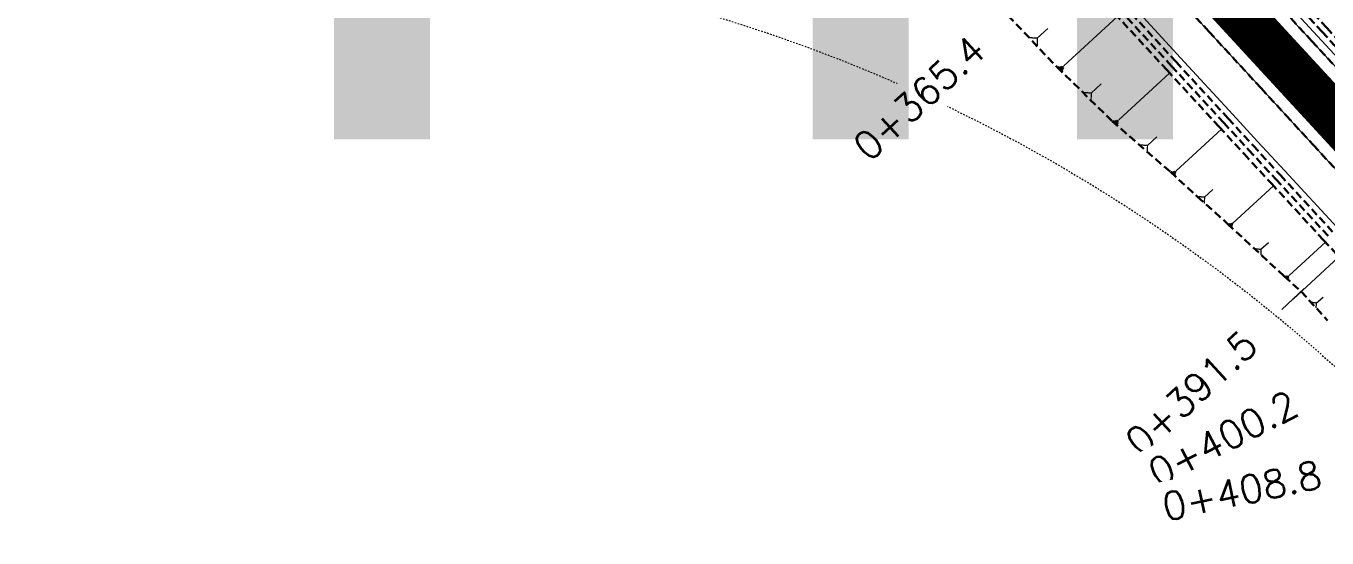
# Model space of a CAD drawing. Header units: metres. Extents: x 544752 to 548977, y 1840603 to 1844608.
# Drawn here: x 547255 to 547339.5, y 1842755.9 to 1842789.2 of the extents above; entities that cross this region are included whole.
import ezdxf

# ---------------------------------------------------------------- set-up
doc = ezdxf.new("R2010")
doc.units = ezdxf.units.M
doc.header["$MEASUREMENT"] = 0
for name, pattern in [('ACAD_ISO02W100', [15, 12, -3]), ('Anordnung Grundriss$0$GESTRICHELT', [0.75, 0.5, -0.25]), ('HIDDEN', [0.375, 0.25, -0.125])]:
    doc.linetypes.add(name, pattern=pattern)
doc.layers.add('C-ROAD', color=7, linetype='Continuous')
for name, color, linetype, lineweight in [('C-ROAD-CORR', 5, 'Continuous', 0), ('C-ROAD-SAMP', 150, 'HIDDEN', 0), ('C-ROAD-SAMP-TEXT', 11, 'Continuous', 0), ('C-TOPO-FEAT', 94, 'Continuous', 5), ('Đường', 5, 'ACAD_ISO02W100', 5)]:
    doc.layers.add(name, color=color, linetype=linetype, lineweight=lineweight)

# ---------------------------------------------------------------- blocks, each defined once
blk = doc.blocks.new('TB')
at = {"layer": 'Defpoints', "color": 5, "linetype": 'Anordnung Grundriss$0$GESTRICHELT', "lineweight": 5, "ltscale": 0.2}
blk.add_circle((-0.4049538253086098, -1.769394799566726e-07), 105.7280000291212, dxfattribs=at)

msp = doc.modelspace()

# ---------------------------------------------------------------- linework, layer by layer
at = {"layer": 'C-ROAD', "color": 1, "linetype": 'ACAD_ISO02W100', "lineweight": 60, "ltscale": 0.1, "const_width": 3, "flags": 128}
msp.add_lwpolyline([(547327.0172506658, 1842797.405932649), (547344.692713936, 1842778.23656321)], dxfattribs=at)
at = {"layer": 'C-ROAD-CORR', "color": 160, "linetype": 'Continuous'}
for p, q in [((547322.4492984203, 1842786.588607698, 559.5452219973827), (547325.9348112035, 1842789.802487705, 554.804143633001)), ((547320.7213384579, 1842788.395033709, 559.8673700502554), (547321.4003018332, 1842789.02108415, 558.94382772846)), ((547322.0903964605, 1842786.552099451, 559.8338252198819), (547322.3838537888, 1842786.233839508, 559.8338252198819)), ((547322.1801219505, 1842786.561226513, 559.7616744142571), (547322.4002149467, 1842786.322531556, 559.7616744142571)), ((547322.2698474404, 1842786.570353575, 559.6895236086323), (547322.4165761046, 1842786.411223603, 559.6895236086323)), ((547322.3595729304, 1842786.579480637, 559.6173728030075), (547322.4329372625, 1842786.499915651, 559.6173728030075)), ((547326.0150524003, 1842783.085494882, 558.7464769331226), (547329.3191557028, 1842786.132103001, 554.2521561098675)), ((547324.2276998196, 1842784.832152586, 559.1523977877135), (547324.8836034368, 1842785.436940361, 558.260221903812)), ((547325.6748301077, 1842783.050886769, 559.0200593067633), (547325.953013947, 1842782.749191209, 559.0200593067633)), ((547325.7598856809, 1842783.059538797, 558.9516637133531), (547325.9685235603, 1842782.833267128, 558.9516637133531)), ((547325.844941254, 1842783.068190826, 558.883268119943), (547325.9840331736, 1842782.917343046, 558.883268119943)), ((547325.9299968272, 1842783.076842854, 558.8148725265328), (547325.999542787, 1842783.001418964, 558.8148725265328)), ((547329.7528191447, 1842779.770529261, 557.6961326575284), (547332.6887788258, 1842782.477683905, 553.7025696473017)), ((547327.8853704184, 1842781.429646003, 558.2191677597798), (547328.4870165414, 1842781.984404676, 557.4007942250244)), ((547329.4505044643, 1842779.739777188, 557.939232447368), (547329.6976930238, 1842779.471696587, 557.939232447368)), ((547329.5260831345, 1842779.747465206, 557.8784574999081), (547329.711474554, 1842779.546404756, 557.8784574999081)), ((547329.6016618045, 1842779.755153225, 557.8176825524482), (547329.7252560843, 1842779.621112924, 557.8176825524482)), ((547329.6772404746, 1842779.762841243, 557.7569076049883), (547329.7390376145, 1842779.695821092, 557.7569076049883)), ((547333.4351957178, 1842776.392323765, 556.7055848980801), (547336.0644651634, 1842778.816689139, 553.1291893263873)), ((547331.590766368, 1842778.077789702, 557.2144648151835), (547332.1283084261, 1842778.573440064, 556.4832871720855)), ((547333.1644608172, 1842776.364784053, 556.9232904932148), (547333.3858280693, 1842776.124707141, 556.9232904932148)), ((547333.2321445424, 1842776.371668981, 556.8688640944312), (547333.3981699814, 1842776.191611297, 556.8688640944312)), ((547333.2998282675, 1842776.378553909, 556.8144376956475), (547333.4105118936, 1842776.258515453, 556.8144376956475)), ((547333.3675119927, 1842776.385438837, 556.7600112968638), (547333.4228538057, 1842776.325419609, 556.7600112968638)), ((547335.2593567224, 1842774.684363001, 556.2265224203401), (547335.7406295994, 1842775.128129349, 555.5718834713639)), ((547337.0853549107, 1842772.978446819, 555.7447539033521), (547339.4431241277, 1842775.152470504, 552.5376594761027)), ((547336.8425762882, 1842772.953750877, 555.9399790642558), (547337.0410850006, 1842772.738464477, 555.9399790642558)), ((547336.9032709438, 1842772.959924862, 555.8911727740299), (547337.0521524781, 1842772.798460063, 555.8911727740299)), ((547336.9639655994, 1842772.966098848, 555.842366483804), (547337.0632199557, 1842772.858455648, 555.842366483804)), ((547337.0246602551, 1842772.972272833, 555.7935601935781), (547337.0742874332, 1842772.918451233, 555.7935601935781)), ((547338.8576053429, 1842771.203932005, 555.2264678042886), (547339.3083659138, 1842771.578413652, 554.6394917217015))]:
    msp.add_line(p, q, dxfattribs=at)
at = {"layer": 'C-ROAD-CORR', "color": 5, "linetype": 'Anordnung Grundriss$0$GESTRICHELT', "lineweight": 30, "extrusion": (-0.5198458105572029, -0.4793332174463657, -0.707106781114875), "const_width": 0.1, "elevation": -1168227.960497163}
msp.add_lwpolyline([(-983750.3610838861, -1167435.673119722), (-983750.7474185177, -1167436.188232564), (-983751.1337531495, -1167435.673119722)], dxfattribs=at)
at = {"layer": 'C-ROAD-CORR', "color": 5, "linetype": 'Anordnung Grundriss$0$GESTRICHELT', "lineweight": 30, "extrusion": (-0.5198458105043611, -0.4793332174880094, -0.7071067811254936), "const_width": 0.1, "elevation": -1168227.569943246}
msp.add_lwpolyline([(-983745.3778252653, -1167436.311219222), (-983745.7510387426, -1167436.808837191), (-983746.1242522202, -1167436.311219222)], dxfattribs=at)
at = {"layer": 'C-ROAD-CORR', "color": 5, "linetype": 'Anordnung Grundriss$0$GESTRICHELT', "lineweight": 30, "extrusion": (-0.519845810446017, -0.4793332174530537, -0.7071067811920824), "const_width": 0.1, "elevation": -1168227.180443961}
msp.add_lwpolyline([(-983740.4277747746, -1167437.282890279), (-983740.7701153804, -1167437.739344421), (-983741.1124559869, -1167437.28289028)], dxfattribs=at)
at = {"layer": 'C-ROAD-CORR', "color": 5, "linetype": 'Anordnung Grundriss$0$GESTRICHELT', "lineweight": 30, "extrusion": (-0.5198458105767567, -0.479333217174102, -0.7071067812850617), "const_width": 0.1, "elevation": -1168226.789147755}
msp.add_lwpolyline([(-983735.488930075, -1167438.361399906), (-983735.7947950461, -1167438.769219868), (-983736.1006600169, -1167438.361399906)], dxfattribs=at)
at = {"layer": 'C-ROAD-CORR', "color": 5, "linetype": 'Anordnung Grundriss$0$GESTRICHELT', "lineweight": 30, "extrusion": (-0.5198458103129007, -0.4793332175936959, -0.7071067811946075), "const_width": 0.1, "elevation": -1168226.371714926}
msp.add_lwpolyline([(-983730.5381913508, -1167439.383519875), (-983730.812038787, -1167439.74864979), (-983731.0858862237, -1167439.383519875)], dxfattribs=at)
at = {"layer": 'C-ROAD-CORR', "color": 5, "linetype": 'Anordnung Grundriss$0$GESTRICHELT', "lineweight": 30, "extrusion": (-0.5443398582634693, -0.4522251941475434, -0.7065313103351634), "const_width": 0.1, "elevation": -1131678.206522465}
msp.add_lwpolyline([(-1067673.689483833, -1129053.546952145), (-1067673.93454882, -1129053.87370546), (-1067674.179613806, -1129053.546952145)], dxfattribs=at)
at = {"layer": 'C-ROAD-CORR', "color": 5, "linetype": 'Anordnung Grundriss$0$GESTRICHELT', "lineweight": 30}
msp.add_polyline3d([(547328.485839996, 1842792.49404634, 554.9317257312807), (547331.875237681, 1842788.818181362, 554.3789140321883), (547335.2646353659, 1842785.142316384, 553.8261023330958), (547336.8807055003, 1842783.389658195, 553.5625208475674), (547338.6540330508, 1842781.466451407, 553.2520496838378), (547342.0434307357, 1842777.790586429, 552.6586397166503)], dxfattribs=at)
at = {"layer": 'C-ROAD-CORR', "color": 160, "linetype": 'Anordnung Grundriss$0$GESTRICHELT', "lineweight": 30}
msp.add_polyline3d([(547328.485839996, 1842792.49404634, 554.7817257312807), (547331.875237681, 1842788.818181362, 554.2289140321883), (547335.2646353659, 1842785.142316384, 553.6761023330959), (547336.8807055003, 1842783.389658195, 553.4125208475674), (547338.6540330508, 1842781.466451407, 553.1020496838378), (547342.0434307357, 1842777.790586429, 552.5086397166504)], dxfattribs=at)
at = {"layer": 'C-ROAD-CORR', "color": 1, "linetype": 'Anordnung Grundriss$0$GESTRICHELT', "lineweight": 30}
msp.add_polyline3d([(547325.7656999126, 1842789.985892053, 554.8317257312807), (547329.1550975975, 1842786.310027075, 554.2789140321883), (547332.5444952825, 1842782.634162097, 553.7261023330958), (547334.1605654168, 1842780.881503908, 553.4625208475674), (547335.9338929673, 1842778.95829712, 553.1520496838377), (547339.3232906522, 1842775.282432142, 552.5586397166503), (547340.3184346126, 1842774.203179965, 552.3844116089585)], dxfattribs=at)
at = {"layer": 'C-ROAD-CORR', "color": 92, "linetype": 'Anordnung Grundriss$0$GESTRICHELT', "lineweight": 30}
for points in [[(547326.0597691109, 1842790.257043867, 554.4317257312807), (547329.4491667958, 1842786.58117889, 553.8789140321883), (547332.8385644808, 1842782.905313912, 553.3261023330958), (547334.4546346151, 1842781.152655723, 553.0625208475674), (547336.2279621656, 1842779.229448935, 552.7520496838378), (547339.6173598506, 1842775.553583957, 552.1586397166503)], [(547326.3538383091, 1842790.528195682, 554.4317257312807), (547329.743235994, 1842786.852330705, 553.8789140321883), (547333.132633679, 1842783.176465727, 553.3261023330958), (547334.7487038133, 1842781.423807538, 553.0625208475674), (547336.5220313638, 1842779.500600749, 552.7520496838378), (547339.9114290487, 1842775.824735772, 552.1586397166503)]]:
    msp.add_polyline3d(points, dxfattribs=at)
at = {"layer": 'C-ROAD-CORR', "color": 150, "linetype": 'Anordnung Grundriss$0$GESTRICHELT', "lineweight": 30}
msp.add_polyline3d([(547333.5293769209, 1842790.34341032, 554.4464140321883), (547336.9187746058, 1842786.667545343, 553.8936023330958), (547338.5348447402, 1842784.914887154, 553.6300208475674), (547340.3081722907, 1842782.991680365, 553.3195496838377)], dxfattribs=at)
msp.add_polyline3d([(547333.5293769209, 1842790.34341032, 554.4464140321883), (547336.9187746058, 1842786.667545343, 553.8936023330958), (547338.5348447402, 1842784.914887154, 553.6300208475674), (547340.3081722907, 1842782.991680365, 553.3195496838377)], dxfattribs=at)
at = {"layer": 'C-ROAD-SAMP', "color": 1, "linetype": 'Continuous', "lineweight": 13}
msp.add_lwpolyline([(547352.0444438913, 1842785.01535858), (547344.6927139361, 1842778.23656321), (547337.3409839809, 1842771.45776784)], dxfattribs=at)
at = {"layer": 'C-TOPO-FEAT', "color": 94, "linetype": 'Continuous', "lineweight": 0, "ltscale": 2}
for points in [[(547328.485839996, 1842792.49404634, 554.4817257312807), (547331.875237681, 1842788.818181362, 553.9289140321882), (547335.2646353659, 1842785.142316384, 553.3761023330958), (547336.8807055003, 1842783.389658195, 553.1125208475673), (547338.6540330508, 1842781.466451407, 552.8020496838377), (547342.0434307357, 1842777.790586429, 552.2086397166503)], [(547326.6479075073, 1842790.799347497, 554.8317257312807), (547330.0373051922, 1842787.12348252, 554.2789140321883), (547333.4267028772, 1842783.447617542, 553.7261023330958), (547335.0427730115, 1842781.694959353, 553.4625208475674), (547336.816100562, 1842779.771752564, 553.1520496838377), (547340.2054982469, 1842776.095887587, 552.5586397166503)], [(547333.5293769209, 1842790.34341032, 554.2964140321883), (547336.9187746058, 1842786.667545343, 553.7436023330959), (547338.5348447402, 1842784.914887154, 553.4800208475674), (547340.3081722907, 1842782.991680365, 553.1695496838378)], [(547333.5293769209, 1842790.34341032, 554.2964140321883), (547336.9187746058, 1842786.667545343, 553.7436023330959), (547338.5348447402, 1842784.914887154, 553.4800208475674), (547340.3081722907, 1842782.991680365, 553.1695496838378)], [(547333.5293769209, 1842790.34341032, 553.9964140321882), (547336.9187746058, 1842786.667545343, 553.4436023330958), (547338.5348447402, 1842784.914887154, 553.1800208475673), (547340.3081722907, 1842782.991680365, 552.8695496838377)], [(547333.5293769209, 1842790.34341032, 553.9964140321882), (547336.9187746058, 1842786.667545343, 553.4436023330958), (547338.5348447402, 1842784.914887154, 553.1800208475673), (547340.3081722907, 1842782.991680365, 552.8695496838377)]]:
    msp.add_polyline3d(points, dxfattribs=at)

# ---------------------------------------------------------------- block references
at = {"layer": 'Đường', "rotation": 164.6267709970788}
msp.add_blockref('TB', (547268.8603350094, 1842688.67388879, 1), dxfattribs=at)

# ---------------------------------------------------------------- next in the draw order: texts
at = {"layer": 'C-ROAD-SAMP-TEXT', "color": 1, "linetype": 'Continuous', "lineweight": -3, "char_height": 1.8, "attachment_point": 5, "rotation": 42.67816397924059, "bg_fill": 3, "box_fill_scale": 1.416666666666667, "bg_fill_color": 256, "bg_fill_true_color": 13158600, "bg_fill_transparency": 0}
for s, insert, width in [('{\\Fsimplex.shx|c0;0+365.4}', (547313.0489637512, 1842784.526221446), 11.34085714285715), ('{\\Fsimplex.shx|c0;0+391.5}', (547330.7244270213, 1842765.356852007), 10.908)]:
    msp.add_mtext(s, dxfattribs=dict(at, insert=insert, width=width))

# ---------------------------------------------------------------- next in the draw order: linework, layer by layer
at = {"layer": 'C-ROAD-CORR', "color": 92, "linetype": 'Anordnung Grundriss$0$GESTRICHELT', "lineweight": 30}
for points in [[(547269.8450313805, 1842852.738402941, 563.7909957587254), (547273.0241771836, 1842850.380741516, 563.3567129167594), (547277.038234306, 1842847.335927486, 562.8039012176671), (547281.0150338262, 1842844.24261007, 562.2510895185746), (547284.9539896937, 1842841.101245122, 561.6982778194822), (547288.8545214348, 1842837.912295578, 561.1454661203898), (547292.7160542381, 1842834.676231383, 560.5926544212973), (547296.5380190396, 1842831.39352943, 560.039842722205), (547297.3367281343, 1842830.697253651, 559.9235808317976), (547300.3198526065, 1842828.06467348, 559.4870310231125), (547304.0609976196, 1842824.6901541, 558.9342193240201), (547307.7609027561, 1842821.270468582, 558.3814076249276), (547311.4190227707, 1842817.806120877, 557.8285959258353), (547315.0348185758, 1842814.297621517, 557.2757842267429), (547318.6077573209, 1842810.745487541, 556.7229725276504), (547322.1373124712, 1842807.150242417, 556.170160828558), (547325.6229638853, 1842803.512415968, 555.6173491294655), (547329.0641978921, 1842799.832544289, 555.0645374303732), (547329.3330456017, 1842799.54125319, 555.0210436240587), (547332.4557741719, 1842796.154595839, 554.5117257312808), (547335.8451718568, 1842792.478730862, 553.9589140321883), (547339.2345695418, 1842788.802865884, 553.4061023330959), (547340.8506396761, 1842787.050207695, 553.1425208475674)], [(547270.081766344, 1842853.060825889, 563.7909957587254), (547273.2639761912, 1842850.700892162, 563.3567129167594), (547277.2819020406, 1842847.653143556, 562.8039012176671), (547281.2625343793, 1842844.556844817, 562.2510895185746), (547285.2052865915, 1842841.412452238, 561.6982778194822), (547289.1095776445, 1842838.220429201, 561.1454661203898), (547292.974832173, 1842834.981246105, 560.5926544212973), (547296.800480564, 1842831.695380301, 560.039842722205), (547297.5999594503, 1842830.998433455, 559.9235808317976), (547300.5859590421, 1842828.363316017, 559.4870310231125), (547304.3307097511, 1842824.985544293, 558.9342193240201), (547308.0341808368, 1842821.5625629, 558.3814076249276), (547311.6958265281, 1842818.094876275, 557.8285959258353), (547315.3151072181, 1842814.582995442, 557.2757842267429), (547318.8914895427, 1842811.027437938, 556.7229725276504), (547322.4244464596, 1842807.428727736, 556.170160828558), (547325.9134573264, 1842803.787395168, 555.6173491294655), (547329.3580079763, 1842800.103976849, 555.0645374303732), (547329.6271147999, 1842799.812405005, 555.0210436240587), (547332.74984337, 1842796.425747654, 554.5117257312808), (547336.139241055, 1842792.749882676, 553.9589140321883), (547339.52863874, 1842789.074017699, 553.4061023330959), (547341.1447088743, 1842787.32135951, 553.1425208475674)]]:
    msp.add_polyline3d(points, dxfattribs=at)
at = {"layer": 'C-ROAD-CORR', "color": 5, "linetype": 'Anordnung Grundriss$0$GESTRICHELT', "lineweight": 30}
msp.add_polyline3d([(547269.3123777127, 1842852.012951309, 564.2109957587254), (547272.484629417, 1842849.660402563, 563.7767129167594), (547276.4899819033, 1842846.622191328, 563.223901217667), (547280.4581575821, 1842843.535581889, 562.6710895185746), (547284.3885716734, 1842840.401029111, 562.1182778194822), (547288.2806449626, 1842837.218994925, 561.5654661203897), (547292.1338038847, 1842833.98994826, 561.0126544212973), (547295.9474806098, 1842830.71436497, 560.4598427222049), (547296.7444576734, 1842830.019599092, 560.3435808317976), (547299.7211131264, 1842827.392727772, 559.9070310231125), (547303.4541453238, 1842824.025526165, 559.35421932402), (547307.1460270749, 1842820.613256366, 558.8014076249276), (547310.7962143167, 1842817.156421232, 558.2485959258353), (547314.4041691306, 1842813.655530186, 557.6957842267428), (547317.9693598216, 1842810.111099148, 557.1429725276504), (547321.4912609969, 1842806.523650451, 556.5901608285579), (547324.9693536431, 1842802.893712766, 556.0373491294655), (547328.4031252026, 1842799.22182103, 555.4845374303732), (547328.6713899057, 1842798.931161607, 555.4410436240587), (547331.7941184759, 1842795.544504256, 554.9317257312807), (547335.1835161608, 1842791.868639278, 554.3789140321883), (547338.5729138458, 1842788.192774301, 553.8261023330958), (547340.1889839801, 1842786.440116112, 553.5625208475674)], dxfattribs=at)
at = {"layer": 'C-ROAD-CORR', "color": 160, "linetype": 'Anordnung Grundriss$0$GESTRICHELT', "lineweight": 30}
msp.add_polyline3d([(547269.3123777127, 1842852.012951309, 564.0609957587254), (547272.484629417, 1842849.660402563, 563.6267129167594), (547276.4899819033, 1842846.622191328, 563.0739012176671), (547280.4581575821, 1842843.535581889, 562.5210895185746), (547284.3885716734, 1842840.401029111, 561.9682778194822), (547288.2806449626, 1842837.218994925, 561.4154661203897), (547292.1338038847, 1842833.98994826, 560.8626544212973), (547295.9474806098, 1842830.71436497, 560.309842722205), (547296.7444576734, 1842830.019599092, 560.1935808317976), (547299.7211131264, 1842827.392727772, 559.7570310231125), (547303.4541453238, 1842824.025526165, 559.2042193240201), (547307.1460270749, 1842820.613256366, 558.6514076249276), (547310.7962143167, 1842817.156421232, 558.0985959258353), (547314.4041691306, 1842813.655530186, 557.5457842267429), (547317.9693598216, 1842810.111099148, 556.9929725276504), (547321.4912609969, 1842806.523650451, 556.440160828558), (547324.9693536431, 1842802.893712766, 555.8873491294655), (547328.4031252026, 1842799.22182103, 555.3345374303732), (547328.6713899057, 1842798.931161607, 555.2910436240587), (547331.7941184759, 1842795.544504256, 554.7817257312807), (547335.1835161608, 1842791.868639278, 554.2289140321883), (547338.5729138458, 1842788.192774301, 553.6761023330959), (547340.1889839801, 1842786.440116112, 553.4125208475674)], dxfattribs=at)
at = {"layer": 'C-ROAD-CORR', "color": 11, "linetype": 'Anordnung Grundriss$0$GESTRICHELT', "lineweight": 30}
msp.add_polyline3d([(547318.8277074631, 1842789.854616444, 560.530657364962), (547322.0057407445, 1842786.518953801, 559.9461126728614), (547325.5801251649, 1842783.013659183, 559.141677564479), (547329.3714821184, 1842779.708428008, 558.0421111954967), (547331.1404745902, 1842778.096774622, 557.5705210665283), (547333.0933528532, 1842776.33912581, 557.0158207029782), (547336.7736512187, 1842772.931491059, 556.0267206295931), (547337.872308438, 1842771.947685151, 555.7116912963394), (547339.5733680464, 1842770.070652948, 555.1767969138657)], dxfattribs=at)
at = {"layer": 'C-ROAD-CORR', "color": 1, "linetype": 'Anordnung Grundriss$0$GESTRICHELT', "lineweight": 30}
msp.add_polyline3d([(547318.8277074631, 1842789.854616444, 560.530657364962), (547322.0057407445, 1842786.518953801, 559.9461126728614), (547325.5801251649, 1842783.013659183, 559.141677564479), (547329.3714821184, 1842779.708428008, 558.0421111954967), (547331.1404745902, 1842778.096774622, 557.5705210665283), (547333.0933528532, 1842776.33912581, 557.0158207029782), (547336.7736512187, 1842772.931491059, 556.0267206295931), (547337.872308438, 1842771.947685151, 555.7116912963394), (547339.5733680464, 1842770.070652948, 555.1767969138657)], dxfattribs=at)
at = {"layer": 'C-ROAD-SAMP-TEXT', "color": 4, "linetype": 'Continuous', "lineweight": 5}
msp.add_line((547338.0761569764, 1842772.135647377), (547336.6058109853, 1842770.779888303), dxfattribs=at)
at = {"layer": 'C-TOPO-FEAT', "color": 94, "linetype": 'Continuous', "lineweight": 0, "ltscale": 2}
for points in [[(547269.608296417, 1842852.415979994, 564.1909957587254), (547272.7843781762, 1842850.06059087, 563.7567129167594), (547276.7945665715, 1842847.018711416, 563.2039012176671), (547280.7675332733, 1842843.928375323, 562.6510895185746), (547284.7026927958, 1842840.790038006, 562.0982778194822), (547288.5994652249, 1842837.604161954, 561.5454661203897), (547292.4572763033, 1842834.371216662, 560.9926544212973), (547296.2755575152, 1842831.091678559, 560.439842722205), (547297.0734968183, 1842830.396073847, 560.3235808317976), (547300.0537461708, 1842827.766030943, 559.8870310231125), (547303.7912854882, 1842824.394763907, 559.3342193240201), (547307.4876246756, 1842820.978374264, 558.7814076249276), (547311.1422190134, 1842817.517365479, 558.2285959258353), (547314.7545299336, 1842814.012247592, 557.6757842267428), (547318.3240250989, 1842810.463537144, 557.1229725276504), (547321.8501784826, 1842806.871757099, 556.570160828558), (547325.3324704443, 1842803.237436767, 556.0173491294655), (547328.770387808, 1842799.561111729, 555.4645374303732), (547329.0389764035, 1842799.270101375, 555.4210436240587), (547332.1617049737, 1842795.883444024, 554.9117257312807), (547335.5511026586, 1842792.207579047, 554.3589140321883), (547338.9405003436, 1842788.531714069, 553.8061023330959), (547340.5565704779, 1842786.77905588, 553.5425208475674)], [(547269.3123777127, 1842852.012951309, 563.7609957587254), (547272.484629417, 1842849.660402563, 563.3267129167593), (547276.4899819033, 1842846.622191328, 562.773901217667), (547280.4581575821, 1842843.535581889, 562.2210895185746), (547284.3885716734, 1842840.401029111, 561.6682778194821), (547288.2806449626, 1842837.218994925, 561.1154661203897), (547292.1338038847, 1842833.98994826, 560.5626544212972), (547295.9474806098, 1842830.71436497, 560.0098427222049), (547296.7444576734, 1842830.019599092, 559.8935808317975), (547299.7211131264, 1842827.392727772, 559.4570310231124), (547303.4541453238, 1842824.025526165, 558.90421932402), (547307.1460270749, 1842820.613256366, 558.3514076249276), (547310.7962143167, 1842817.156421232, 557.7985959258352), (547314.4041691306, 1842813.655530186, 557.2457842267428), (547317.9693598216, 1842810.111099148, 556.6929725276503), (547321.4912609969, 1842806.523650451, 556.1401608285579), (547324.9693536431, 1842802.893712766, 555.5873491294655), (547328.4031252026, 1842799.22182103, 555.0345374303731), (547328.6713899057, 1842798.931161607, 554.9910436240586), (547331.7941184759, 1842795.544504256, 554.4817257312807), (547335.1835161608, 1842791.868639278, 553.9289140321882), (547338.5729138458, 1842788.192774301, 553.3761023330958), (547340.1889839801, 1842786.440116112, 553.1125208475673)]]:
    msp.add_polyline3d(points, dxfattribs=at)

# ---------------------------------------------------------------- next in the draw order: texts
at = {"layer": 'C-ROAD-SAMP-TEXT', "color": 1, "linetype": 'Continuous', "lineweight": -3, "insert": (547332.7648905315, 1842762.461125721), "char_height": 1.8, "width": 11.25428571428571, "attachment_point": 5, "rotation": 27.662448786433444, "bg_fill": 3, "box_fill_scale": 1.416666666666667, "bg_fill_color": 256, "bg_fill_true_color": 13158600, "bg_fill_transparency": 0}
msp.add_mtext('{\\Fsimplex.shx|c0;0+400.0}', dxfattribs=at)

# ---------------------------------------------------------------- next in the draw order: texts
at = {"layer": 'C-ROAD-SAMP-TEXT', "color": 1, "linetype": 'Continuous', "lineweight": -3, "insert": (547332.7945172238, 1842762.404278733), "char_height": 1.8, "width": 11.25428571428571, "attachment_point": 5, "rotation": 27.391499419619937, "bg_fill": 3, "box_fill_scale": 1.416666666666667, "bg_fill_color": 256, "bg_fill_true_color": 13158600, "bg_fill_transparency": 0}
msp.add_mtext('{\\Fsimplex.shx|c0;0+400.2}', dxfattribs=at)

# ---------------------------------------------------------------- next in the draw order: texts
at = {"layer": 'C-ROAD-SAMP-TEXT', "color": 1, "linetype": 'Continuous', "lineweight": -3, "insert": (547334.0129235212, 1842759.010394751), "char_height": 1.8, "width": 11.25428571428571, "attachment_point": 5, "rotation": 12.10483485959678, "bg_fill": 3, "box_fill_scale": 1.416666666666667, "bg_fill_color": 256, "bg_fill_true_color": 13158600, "bg_fill_transparency": 0}
msp.add_mtext('{\\Fsimplex.shx|c0;0+408.8}', dxfattribs=at)
at = {"layer": 'Defpoints', "color": 3}
msp.add_text('HH1_(Du phong)', height=50, dxfattribs=at).set_placement((547269.5298, 1842781.825, 1))

doc.saveas('drawing.dxf')
